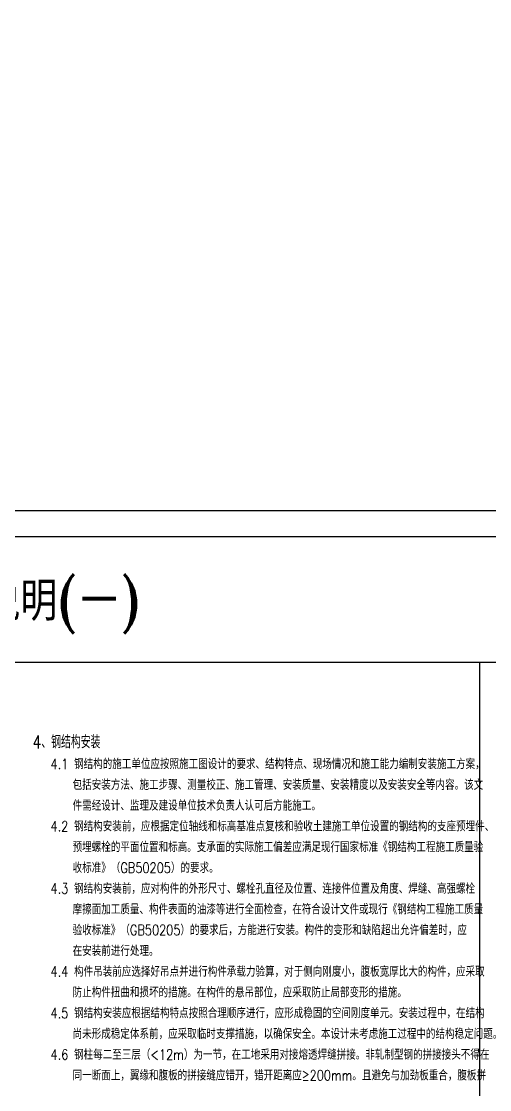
# Model space of a CAD drawing. Extents: x 497777 to 784122, y -229332 to 980813.
# Drawn here: x 539815 to 557860, y 558480 to 599656 of the extents above; entities that cross this region are included whole.
import ezdxf
from ezdxf.enums import TextEntityAlignment as Align

# ---------------------------------------------------------------- set-up
doc = ezdxf.new("R2010")
doc.units = 0
doc.header["$LTSCALE"] = 1000
doc.header["$MEASUREMENT"] = 0
for name, color, linetype in [('0-cxFrame', 155, 'Continuous'), ('S-DIM', 81, 'Continuous'), ('S-SS', 111, 'Continuous'), ('S-TEXT', 211, 'Continuous'), ('S-TK', 165, 'Continuous')]:
    doc.layers.add(name, color=color, linetype=linetype)
doc.styles.add('cx_tuqian1', font='')
doc.styles.add('SS1', font='tj-romans1.shx', dxfattribs={"width": 0.7, "bigfont": 'tj-hztxt1.shx'})
doc.styles.add('TKZ1', font='tjromant.shx', dxfattribs={"width": 0.7, "bigfont": 'tjhts.shx'})
doc.styles.add('黑体', font='simhei.ttf', dxfattribs={"height": 12})
doc.styles.get('cx_tuqian1').set_extended_font_data('SimSun')
doc.dimstyles.new('S-25-100A', dxfattribs={"dimscale": 100, "dimtxt": 3, "dimasz": 2, "dimexe": 2, "dimexo": 2, "dimgap": 0.8, "dimtad": 1, "dimdec": 0, "dimlfac": 0.25, "dimzin": 0, "dimdsep": 46, "dimtxsty": 'SS1', "dimblk1": 'TT', "dimblk2": 'TT', "dimsah": 1, "dimcen": 1, "dimclrd": 256, "dimclre": 256, "dimclrt": 256, "dimadec": 0, "dimazin": 0, "dimtfac": 1, "dimtdec": 0, "dimtix": 1, "dimtmove": 2, "dimatfit": 0, "dimldrblk": 'TT', "dimfxl": 2, "dimtolj": 1, "dimtzin": 0, "dimarcsym": 0})

# ---------------------------------------------------------------- blocks, each defined once
blk = doc.blocks.new('TT')
blk.add_line((-0.97, 0), (0.97, 0))
at = {"const_width": 0.45}
blk.add_lwpolyline([(-0.44, -0.44), (0.44, 0.44)], dxfattribs=at)
blk = doc.blocks.new('*D190')
at = {"layer": 'Defpoints', "color": 0, "transparency": 16777216}
for p in [(510906, 638017), (511946, 636673), (509786, 636257), (512586, 636337), (516786, 636257)]:
    blk.add_point(p, dxfattribs=at)
at = {"layer": 'S-DIM', "lineweight": -2, "transparency": 16777216}
blk.add_arc((512666, 636257), 831, 148.8237, 166.1763, dxfattribs=at)
at = {"layer": 'S-DIM', "lineweight": -2, "transparency": 16777216, "xscale": 200, "yscale": 200, "zscale": 200}
for p, rotation in [((512078, 636845), 51.91184269532635), ((511835, 636257), 263.0881573046743)]:
    blk.add_blockref('TT', p, dxfattribs=dict(at, rotation=rotation))
blk = doc.blocks.new('TK22.A1 L(Dragon)')
at = {"layer": '0-cxFrame', "color": 7, "const_width": 0.5}
blk.add_lwpolyline([(0, 0), (-841, 0), (-841, 594), (0, 594)], close=True, dxfattribs=at)
at = {"layer": '0-cxFrame', "const_width": 0.5}
blk.add_lwpolyline([(-80, 10), (-821, 10), (-821, 584), (-80, 584)], close=True, dxfattribs=at)
at = {"style": '黑体', "flags": 4}
blk.add_attdef('图幅', text='', height=3.3, dxfattribs=at).set_placement((-40, 3), align=Align.RIGHT)
at = {"layer": 'Defpoints', "color": 6, "flags": 4}
for tag, height, style, p in [('tufu', 3.3, '黑体', (-12, 12)), ('dwfname', 4, 'cx_tuqian1', (-80, 3))]:
    blk.add_attdef(tag, text='', height=height, dxfattribs=dict(at, style=style)).set_placement(p, align=Align.RIGHT)

msp = doc.modelspace()

# ---------------------------------------------------------------- linework, layer by layer
at = {"layer": 'S-TK'}
for p, q in [((506801.7, 574956.2), (574399.4, 574956.2)), ((557488.1, 522395.1), (557488.1, 574956.2))]:
    msp.add_line(p, q, dxfattribs=at)

# ---------------------------------------------------------------- block references
at = {"layer": '0-cxFrame', "xscale": 100, "yscale": 100, "zscale": 100}
msp.add_blockref('TK22.A1 L(Dragon)', (581901.7, 521395.1), dxfattribs=at)

# ---------------------------------------------------------------- texts
at = {"layer": 'S-SS', "style": 'TKZ1'}
msp.add_text('钢结构设计总说明(一)', height=1500, dxfattribs=at).set_placement((529796.9, 576556.2))
at = {"layer": 'S-SS', "style": 'SS1', "width": 0.8}
for s, p in [('4.1 钢结构的施工单位应按照施工图设计的要求、结构特点、现场情况和施工能力编制安装施工方案，', (540939.8, 570832.8)), ('包括安装方法、施工步骤、测量校正、施工管理、安装质量、安装精度以及安装安全等内容。该文', (541789.8, 570032.8)), ('件需经设计、监理及建设单位技术负责人认可后方能施工。', (541789.8, 569232.8)), ('4.2 钢结构安装前，应根据定位轴线和标高基准点复核和验收土建施工单位设置的钢结构的支座预埋件、', (540939.8, 568432.8)), ('预埋螺栓的平面位置和标高。支承面的实际施工偏差应满足现行国家标准《钢结构工程施工质量验', (541789.8, 567632.8)), ('收标准》（GB50205）的要求。', (541789.8, 566832.8)), ('4.3 钢结构安装前，应对构件的外形尺寸、螺栓孔直径及位置、连接件位置及角度、焊缝、高强螺栓', (540939.8, 566032.8)), ('摩擦面加工质量、构件表面的油漆等进行全面检查，在符合设计文件或现行《钢结构工程施工质量', (541789.8, 565232.8)), ('验收标准》（GB50205）的要求后，方能进行安装。构件的变形和缺陷超出允许偏差时，应', (541789.8, 564432.8)), ('在安装前进行处理。', (541789.8, 563632.8)), ('4.4 构件吊装前应选择好吊点并进行构件承载力验算，对于侧向刚度小，腹板宽厚比大的构件，应采取', (540939.8, 562832.8)), ('防止构件扭曲和损坏的措施。在构件的悬吊部位，应采取防止局部变形的措施。', (541789.8, 562032.8)), ('4.5 钢结构安装应根据结构特点按照合理顺序进行，应形成稳固的空间刚度单元。安装过程中，在结构', (540939.8, 561232.8)), ('尚未形成稳定体系前，应采取临时支撑措施，以确保安全。本设计未考虑施工过程中的结构稳定问题。', (541789.8, 560432.8)), ('4.6 钢柱每二至三层（<12m）为一节，在工地采用对接熔透焊缝拼接。非轧制型钢的拼接接头不得在', (540939.8, 559632.8)), ('同一断面上，翼缘和腹板的拼接缝应错开，错开距离应≥200mm。且避免与加劲板重合，腹板拼', (541789.8, 558832.8))]:
    msp.add_text(s, height=400, dxfattribs=at).set_placement(p)
at = {"layer": 'S-TEXT', "style": 'SS1', "width": 0.8}
msp.add_text('4、钢结构安装', height=500, dxfattribs=at).set_placement((540239.8, 571632.8))

# ---------------------------------------------------------------- dimensions: what is measured, and where the dimension line sits
at = {"layer": 'S-DIM'}
dim = msp.add_angular_dim_2l(base=(511945.9, 636672.7), line1=((509785.6, 636257.2), (516785.6, 636257.2)), line2=((510905.6, 638017.2), (512585.6, 636337.2)), text=' ', dimstyle='S-25-100A', dxfattribs=at)
dim.commit()
dim.dimension.update_dxf_attribs({"geometry": '*D190', "text_midpoint": (784122.1, -229332.3)})

doc.saveas('drawing.dxf')
